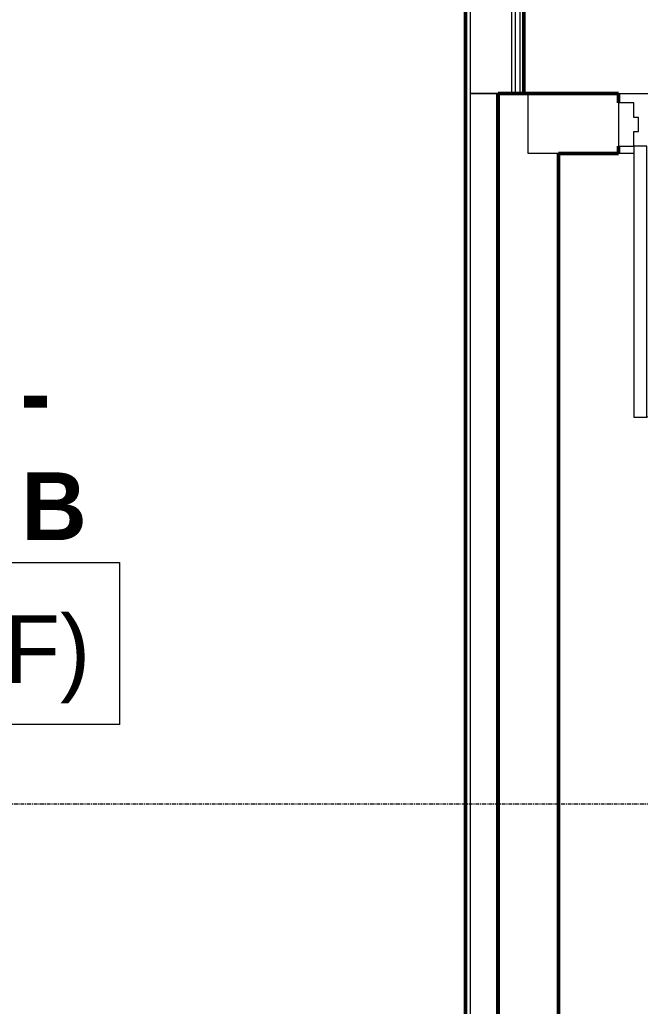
# Model space of a CAD drawing. Header units: inches. Extents: x -4218 to -1830, y 9756 to 12426.
# Drawn here: x -2775.8 to -2693.4, y 10140.4 to 10271.4 of the extents above; entities that cross this region are included whole.
import ezdxf

# ---------------------------------------------------------------- set-up
doc = ezdxf.new("R2010")
doc.units = ezdxf.units.IN
doc.header["$MEASUREMENT"] = 0
doc.linetypes.add('Grid Line 1_2_', pattern=[0.875, 0.5, -0.125, 0.125, -0.125])
for name, color, linetype, lineweight in [('0-1', 7, 'Continuous', 5), ('0-2', 252, 'Continuous', 9), ('A-AREA-IDEN', 2, 'Continuous', 9), ('A-DOOR-1', 7, 'Continuous', 9), ('A-DOOR-2', 50, 'Continuous', 20), ('A-DOOR-FRAM-1', 50, 'Continuous', 20), ('A-WALL-1', 250, 'Continuous', 50), ('A-WALL-2', 10, 'Continuous', 13), ('A-WALL-3', 253, 'Continuous', 9), ('A-WALL-5', 252, 'Continuous', 9), ('A-WALL-6', 7, 'Continuous', 9), ('I-WALL-1', 250, 'Continuous', 50), ('I-WALL-3', 253, 'Continuous', 9), ('I-WALL-4', 252, 'Continuous', 9), ('S-GRID-1', 1, 'Grid Line 1_2_', 9)]:
    doc.layers.add(name, color=color, linetype=linetype, lineweight=lineweight)
doc.styles.add('Century Gothic', font='ufonts.com_century-gothic.ttf', dxfattribs={"height": 9})
doc.styles.add('Century Gothic_B', font='GOTHICB.TTF', dxfattribs={"height": 9})

# ---------------------------------------------------------------- blocks, each defined once
blk = doc.blocks.new('CTR - 1st Phase - Common Walls_rvt-1-BACKGROUND - 1ST FLOOR')
at = {"layer": 'A-WALL-1'}
for p, q in [((-2716.66, 10261.59), (-2716.66, 10017.09)), ((-2712.29, 10017.09), (-2712.29, 10261.59))]:
    blk.add_line(p, q, dxfattribs=at)
at = {"layer": 'A-WALL-2'}
for p, q in [((-2710.54, 10379.54), (-2710.54, 10261.59)), ((-2710.04, 10380.04), (-2710.04, 10261.59)), ((-2709.41, 10380.66), (-2709.41, 10261.59)), ((-2716.04, 10374.04), (-2716.04, 10261.59)), ((-2716.04, 10261.59), (-2712.54, 10261.59)), ((-2712.54, 10261.59), (-2716.04, 10261.59)), ((-2716.04, 10261.59), (-2716.04, 10017.09)), ((-2712.54, 10261.59), (-2712.29, 10261.59)), ((-2712.29, 10261.59), (-2712.54, 10261.59)), ((-2712.54, 10261.59), (-2712.54, 10017.09))]:
    blk.add_line(p, q, dxfattribs=at)
at = {"layer": 'A-WALL-3'}
blk.add_line((-2712.29, 10017.09), (-2712.29, 10261.55), dxfattribs=at)
at = {"layer": 'A-WALL-5'}
blk.add_line((-2716.66, 10261.59), (-2716.66, 10050.4), dxfattribs=at)
at = {"layer": 'I-WALL-1'}
for p, q in [((-2708.91, 10261.59), (-2708.91, 10381.16)), ((-2716.66, 10373.41), (-2716.66, 10261.59)), ((-2712.29, 10261.59), (-2708.91, 10261.59))]:
    blk.add_line(p, q, dxfattribs=at)
at = {"layer": 'I-WALL-3'}
blk.add_line((-2708.91, 10261.59), (-2712.29, 10261.59), dxfattribs=at)
at = {"layer": 'I-WALL-4'}
for p, q in [((-2708.91, 10261.59), (-2708.91, 10381.16)), ((-2716.66, 10373.41), (-2716.66, 10261.59))]:
    blk.add_line(p, q, dxfattribs=at)
blk = doc.blocks.new('HOLLOW METAL - STAIR DOOR 3-0 x 7-0-2453423-BACKGROUND - 1ST FLOOR')
at = {"layer": 'A-DOOR-1'}
blk.add_arc((18, 3.25), 36, 90, 180, dxfattribs=at)
at = {"layer": 'A-DOOR-2'}
for p, q in [((18, 39.25), (16.25, 39.25)), ((16.25, 39.25), (16.25, 3.25)), ((18, 3.25), (18, 39.25)), ((16.25, 3.25), (18, 3.25))]:
    blk.add_line(p, q, dxfattribs=at)
at = {"layer": 'A-DOOR-FRAM-1'}
for p, q in [((-18, 3.25), (-20, 3.25)), ((-20, 3.25), (-20, -2.5)), ((-18, 1.3125), (-18, 3.25)), ((18, 3.25), (18, 1.3125)), ((20, 3.25), (18, 3.25)), ((20, -2.5), (20, 3.25)), ((-17.375, 1.3125), (-18, 1.3125)), ((-17.375, -0.5625), (-17.375, 1.3125)), ((18, 1.3125), (17.375, 1.3125)), ((17.375, 1.3125), (17.375, -0.5625)), ((-18, -2.5), (-18, -0.5625)), ((-18, -0.5625), (-17.375, -0.5625)), ((17.375, -0.5625), (18, -0.5625)), ((18, -0.5625), (18, -2.5)), ((-20, -2.5), (-18, -2.5)), ((18, -2.5), (20, -2.5))]:
    blk.add_line(p, q, dxfattribs=at)
blk = doc.blocks.new('CTR - 1st Phase -Stairs _ Elevators_rvt-1-BACKGROUND - 1ST FLOOR')
at = {"layer": 'A-WALL-1'}
for p, q in [((-2696.32, 10261.59), (-2712.32, 10261.59)), ((-2712.32, 10261.59), (-2712.32, 10253.59)), ((-2696.32, 10260.34), (-2696.32, 10261.59)), ((-2696.32, 10253.59), (-2696.32, 10254.59)), ((-2712.32, 10253.59), (-2712.32, 10013.59)), ((-2704.32, 10021.59), (-2704.32, 10253.59)), ((-2704.32, 10253.59), (-2696.32, 10253.59))]:
    blk.add_line(p, q, dxfattribs=at)
at = {"layer": 'A-WALL-3'}
for p, q in [((-2712.32, 10253.59), (-2712.32, 10261.59)), ((-2708.91, 10261.59), (-2712.29, 10261.59)), ((-2696.32, 10260.34), (-2696.32, 10254.59)), ((-2712.32, 10253.59), (-2712.32, 10017.71)), ((-2704.32, 10253.59), (-2708.32, 10253.59))]:
    blk.add_line(p, q, dxfattribs=at)
at = {"layer": 'A-WALL-5'}
for p, q in [((-2696.32, 10261.59), (-2708.91, 10261.59)), ((-2708.32, 10261.59), (-2696.32, 10261.59)), ((-2708.32, 10253.59), (-2708.32, 10261.59)), ((-2696.32, 10261.59), (-2696.32, 10260.34)), ((-2696.32, 10254.59), (-2696.32, 10253.59)), ((-2696.32, 10253.59), (-2704.32, 10253.59)), ((-2704.32, 10021.59), (-2704.32, 10253.59)), ((-2704.32, 10253.59), (-2696.32, 10253.59))]:
    blk.add_line(p, q, dxfattribs=at)
at = {"layer": 'A-WALL-6'}
for p, q in [((-2696.32, 10261.59), (-2656.32, 10261.59)), ((-2694.32, 10253.59), (-2696.32, 10253.59))]:
    blk.add_line(p, q, dxfattribs=at)
at = {"layer": '0-2', "rotation": 180}
blk.add_blockref('HOLLOW METAL - STAIR DOOR 3-0 x 7-0-2453423-BACKGROUND - 1ST FLOOR', (-2676.32, 10257.84), dxfattribs=at)

msp = doc.modelspace()

# ---------------------------------------------------------------- linework, layer by layer
at = {"layer": 'A-AREA-IDEN', "flags": 128}
msp.add_lwpolyline([(-2847.04, 10199.29), (-2762.54, 10199.29), (-2762.54, 10177.79), (-2847.04, 10177.79)], close=True, dxfattribs=at)
at = {"layer": 'S-GRID-1'}
msp.add_line((-1830.2, 10167.19), (-4168.71, 10167.19), dxfattribs=at)

# ---------------------------------------------------------------- block references
at = {"layer": '0-1'}
for name in ['CTR - 1st Phase -Stairs _ Elevators_rvt-1-BACKGROUND - 1ST FLOOR', 'CTR - 1st Phase - Common Walls_rvt-1-BACKGROUND - 1ST FLOOR']:
    msp.add_blockref(name, (0, 0), dxfattribs=at)

# ---------------------------------------------------------------- texts
at = {"layer": 'A-AREA-IDEN', "char_height": 9, "attachment_point": 1}
for s, insert, width, style in [('STUDIO B -', (-2836.54, 10226.26), 76.659, 'Century Gothic_B'), ('ADA TYPE B', (-2839.79, 10211.26), 84.537, 'Century Gothic_B'), ('130 - (521 SF)', (-2844.04, 10192.29), 94.839, 'Century Gothic')]:
    msp.add_mtext(s, dxfattribs=dict(at, insert=insert, width=width, style=style))

doc.saveas('drawing.dxf')
